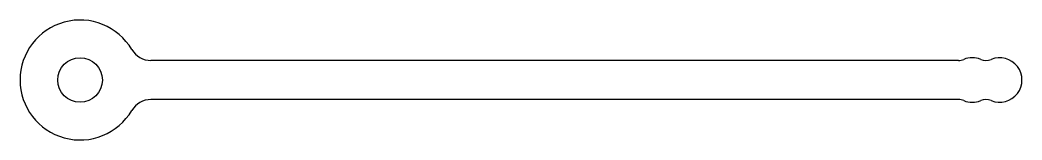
# Model space of a CAD drawing. Extents: x -282 to 10, y -18 to 18.
import ezdxf

# ---------------------------------------------------------------- set-up
doc = ezdxf.new("R2010")
doc.units = 0
doc.layers.add('Sketch', color=7, linetype='CONTINUOUS')

msp = doc.modelspace()

# ---------------------------------------------------------------- linework, layer by layer
at = {"layer": 'Sketch'}
for p, q in [((-7.99999, 5.70825), (-243.337, 5.70825)), ((-7.99999, -5.70825), (-243.337, -5.70825))]:
    msp.add_line(p, q, dxfattribs=at)
msp.add_circle((-264, 0), 6.5, dxfattribs=at)
for centre, radius, start, end in [((-264, 0), 17.5, 30.5757, -30.5757), ((-243.337, 12.2082), 6.5, -149.424, -90), ((-7.99999, 9.70825), 4, -90, -67.6074), ((-4, 0), 6.5, 67.6073, 112.393), ((0, 9.70824), 4, -112.393, -67.6073), ((4, 0), 6.5, -112.393, 112.393), ((-243.337, -12.2082), 6.5, 90, 149.424), ((-7.99999, -9.70825), 4, 67.6074, 90), ((0, -9.70824), 4, 67.6073, 112.393), ((-4, 0), 6.5, -112.393, -67.6073)]:
    msp.add_arc(centre, radius, start, end, dxfattribs=at)

doc.saveas('drawing.dxf')
